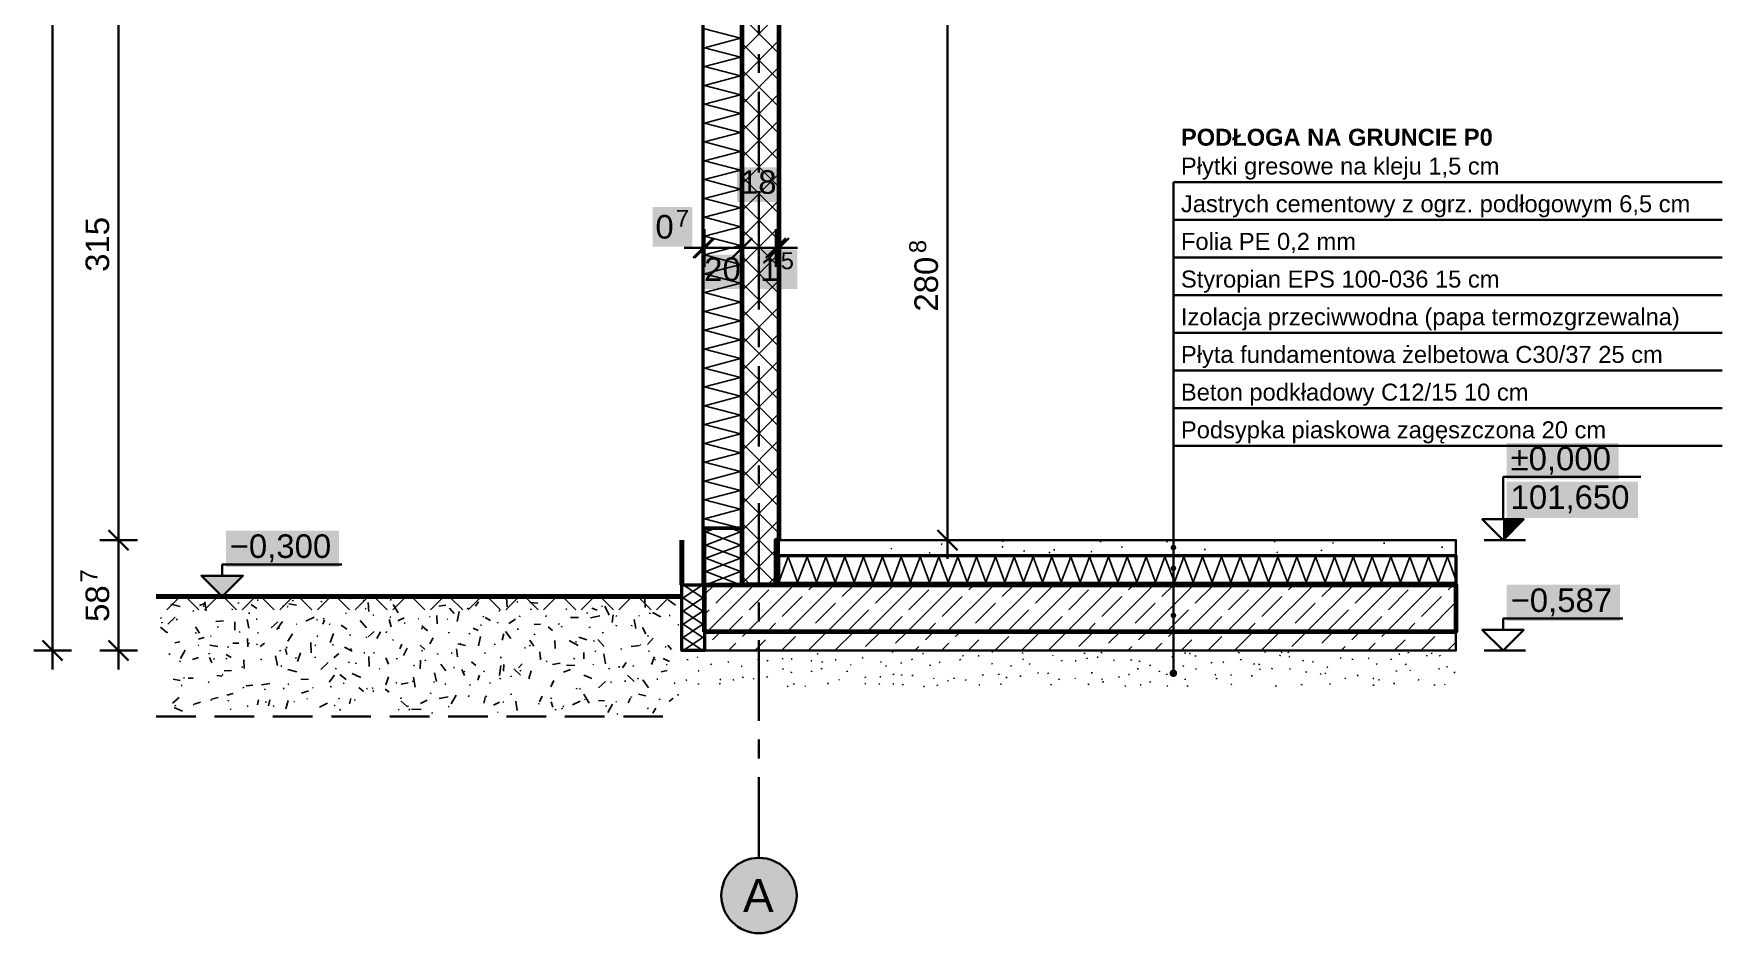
# Model space of a CAD drawing. Header units: metres. Extents: x -4 to 32.3, y -2.1 to 8.5.
# Drawn here: x -3.85 to 5.11, y -2.09 to 2.69 of the extents above; entities that cross this region are included whole.
import ezdxf

# ---------------------------------------------------------------- set-up
doc = ezdxf.new("R2010")
doc.units = ezdxf.units.M
for name, pattern in [('HYDRO_OKNA', [4.5, 1.5, -3]), ('KRESKOWA', [5.25, 4.2, -1.05]), ('KRESKOWA_3_1', [4, 3, -1]), ('PUNKTOWA', [10.5, 8.4, -1.05, 0, -1.05])]:
    doc.linetypes.add(name, pattern=pattern)
for name, color, linetype, lineweight in [('A-FUNDAMENTY', 7, 'Continuous', 50), ('A-IZOL-WODNA', 5, 'Continuous', 100), ('A-KRESKOWANIE', 8, 'Continuous', 18), ('A-MASKA', 7, 'Continuous', 18), ('A-OPISY', 2, 'Continuous', 25), ('A-OSIE', 1, 'PUNKTOWA', 25), ('A-RZEDNE', 1, 'Continuous', 25), ('A-SCIANY-IZOL', 4, 'Continuous', 35), ('A-SCIANY-KONSTR', 7, 'Continuous', 50), ('A-TEREN', 32, 'Continuous', 50), ('A-WARSTWY', 8, 'Continuous', 25), ('A-WYMIARY', 1, 'Continuous', 25)]:
    doc.layers.add(name, color=color, linetype=linetype, lineweight=lineweight)
doc.styles.add('PL_ARIAL', font='arial.ttf')
doc.styles.add('PL_ARIAL_B', font='arialbd.ttf')

msp = doc.modelspace()

# ---------------------------------------------------------------- hatches: boundary and pattern name
at = {"layer": 'A-MASKA', "true_color": 0xffffff}
for points in [[(-0.116, 1.795), (0.116, 1.795), (0.116, 1.9775), (-0.116, 1.9775)], [(-0.5648, 1.5575), (-0.3535, 1.5575), (-0.3535, 1.7675), (-0.5648, 1.7675)], [(-0.0081, 1.3325), (0.2031, 1.3325), (0.2031, 1.5425), (-0.0081, 1.5425)], [(-0.306, 1.3325), (-0.074, 1.3325), (-0.074, 1.515), (-0.306, 1.515)], [(3.97, 0.3225), (4.5644, 0.3225), (4.5644, 0.515), (3.97, 0.515)], [(3.97, 0.1175), (4.6667, 0.1175), (4.6667, 0.31), (3.97, 0.31)], [(-2.83, -0.1425), (-2.2292, -0.1425), (-2.2292, 0.05), (-2.83, 0.05)], [(3.97, -0.4295), (4.5708, -0.4295), (4.5708, -0.237), (3.97, -0.237)]]:
    msp.add_hatch(color=7, dxfattribs=at).paths.add_polyline_path(points)
at = {"layer": 'A-OPISY', "true_color": 0x000000}
for points in [[(2.215, -0.04), (2.2145, -0.0361), (2.213, -0.0325), (2.2106, -0.0294), (2.2075, -0.027), (2.2039, -0.0255), (2.2, -0.025), (2.1961, -0.0255), (2.1925, -0.027), (2.1894, -0.0294), (2.187, -0.0325), (2.1855, -0.0361), (2.185, -0.04), (2.1855, -0.0439), (2.187, -0.0475), (2.1894, -0.0506), (2.1925, -0.053), (2.1961, -0.0545), (2.2, -0.055), (2.2039, -0.0545), (2.2075, -0.053), (2.2106, -0.0506), (2.213, -0.0475), (2.2145, -0.0439)], [(2.215, -0.15), (2.2145, -0.1461), (2.213, -0.1425), (2.2106, -0.1394), (2.2075, -0.137), (2.2039, -0.1355), (2.2, -0.135), (2.1961, -0.1355), (2.1925, -0.137), (2.1894, -0.1394), (2.187, -0.1425), (2.1855, -0.1461), (2.185, -0.15), (2.1855, -0.1539), (2.187, -0.1575), (2.1894, -0.1606), (2.1925, -0.163), (2.1961, -0.1645), (2.2, -0.165), (2.2039, -0.1645), (2.2075, -0.163), (2.2106, -0.1606), (2.213, -0.1575), (2.2145, -0.1539)], [(2.215, -0.4), (2.2145, -0.3961), (2.213, -0.3925), (2.2106, -0.3894), (2.2075, -0.387), (2.2039, -0.3855), (2.2, -0.385), (2.1961, -0.3855), (2.1925, -0.387), (2.1894, -0.3894), (2.187, -0.3925), (2.1855, -0.3961), (2.185, -0.4), (2.1855, -0.4039), (2.187, -0.4075), (2.1894, -0.4106), (2.1925, -0.413), (2.1961, -0.4145), (2.2, -0.415), (2.2039, -0.4145), (2.2075, -0.413), (2.2106, -0.4106), (2.213, -0.4075), (2.2145, -0.4039)], [(2.22, -0.707), (2.2193, -0.7018), (2.2173, -0.697), (2.2141, -0.6929), (2.21, -0.6897), (2.2052, -0.6877), (2.2, -0.687), (2.1948, -0.6877), (2.19, -0.6897), (2.1859, -0.6929), (2.1827, -0.697), (2.1807, -0.7018), (2.18, -0.707), (2.1807, -0.7122), (2.1827, -0.717), (2.1859, -0.7211), (2.19, -0.7243), (2.1948, -0.7263), (2.2, -0.727), (2.2052, -0.7263), (2.21, -0.7243), (2.2141, -0.7211), (2.2173, -0.717), (2.2193, -0.7122)]]:
    msp.add_hatch(color=7, dxfattribs=at).paths.add_polyline_path(points)
at = {"layer": 'A-OSIE', "true_color": 0xffffff}
msp.add_hatch(color=7, dxfattribs=at).paths.add_polyline_path([(0.2, -1.887), (0.1983, -1.8609), (0.1932, -1.8352), (0.1848, -1.8105), (0.1732, -1.787), (0.1587, -1.7652), (0.1414, -1.7456), (0.1218, -1.7283), (0.1, -1.7138), (0.0765, -1.7022), (0.0518, -1.6938), (0.0261, -1.6887), (0, -1.687), (-0.0261, -1.6887), (-0.0518, -1.6938), (-0.0765, -1.7022), (-0.1, -1.7138), (-0.1218, -1.7283), (-0.1414, -1.7456), (-0.1587, -1.7652), (-0.1732, -1.787), (-0.1848, -1.8105), (-0.1932, -1.8352), (-0.1983, -1.8609), (-0.2, -1.887), (-0.1983, -1.9131), (-0.1932, -1.9388), (-0.1848, -1.9635), (-0.1732, -1.987), (-0.1587, -2.0088), (-0.1414, -2.0284), (-0.1218, -2.0457), (-0.1, -2.0602), (-0.0765, -2.0718), (-0.0518, -2.0802), (-0.0261, -2.0853), (0, -2.087), (0.0261, -2.0853), (0.0518, -2.0802), (0.0765, -2.0718), (0.1, -2.0602), (0.1218, -2.0457), (0.1414, -2.0284), (0.1587, -2.0088), (0.1732, -1.987), (0.1848, -1.9635), (0.1932, -1.9388), (0.1983, -1.9131)])
at = {"layer": 'A-RZEDNE', "true_color": 0x000000}
for points in [[(3.95, 0), (4.06, 0.11), (3.95, 0.11)], [(-2.85, -0.3), (-2.74, -0.19), (-2.96, -0.19)]]:
    msp.add_hatch(color=7, dxfattribs=at).paths.add_polyline_path(points)

# ---------------------------------------------------------------- linework, layer by layer
at = {"layer": 'A-FUNDAMENTY', "lineweight": 70, "ltscale": 0.05}
msp.add_lwpolyline([(-0.29, -0.487), (-0.29, -0.487), (-0.29, -0.237), (-0.29, -0.237), (-0.29, -0.237), (3.7, -0.237), (3.7, -0.237), (3.7, -0.237), (3.7, -0.487), (3.7, -0.487), (3.7, -0.487), (-0.29, -0.487)], close=True, dxfattribs=at)
at = {"layer": 'A-IZOL-WODNA', "lineweight": 140, "ltscale": 0.05}
msp.add_lwpolyline([(-0.41, -0.237), (-0.41, 0)], dxfattribs=at)
at = {"layer": 'A-IZOL-WODNA', "linetype": 'KRESKOWA_3_1', "lineweight": 35, "ltscale": 0.05, "flags": 128}
msp.add_lwpolyline([(0.105, -0.081), (3.7, -0.081)], dxfattribs=at)
at = {"layer": 'A-IZOL-WODNA', "lineweight": 100, "ltscale": 0.05, "true_color": 0x000000}
msp.add_lwpolyline([(0.105, -0.2345), (3.7, -0.2345)], dxfattribs=at)
at = {"layer": 'A-IZOL-WODNA', "linetype": 'HYDRO_OKNA', "lineweight": 50, "ltscale": 0.05, "true_color": 0xffffff, "flags": 128}
msp.add_lwpolyline([(0.105, -0.2345), (3.7, -0.2345)], dxfattribs=at)
at = {"layer": 'A-KRESKOWANIE', "lineweight": 25, "ltscale": 0.05}
for points in [[(-0.09, 2.597), (0.105, 2.792)], [(-0.0975, 0.063), (-0.2895, 0.113), (-0.0975, 0.163), (-0.2895, 0.213), (-0.0975, 0.263), (-0.2895, 0.313), (-0.0975, 0.363), (-0.2895, 0.413), (-0.0975, 0.463), (-0.2895, 0.513), (-0.0975, 0.563), (-0.2895, 0.613), (-0.0975, 0.663), (-0.2895, 0.713), (-0.0975, 0.763), (-0.2895, 0.813), (-0.0975, 0.863), (-0.2895, 0.913), (-0.0975, 0.963), (-0.2895, 1.013), (-0.0975, 1.063), (-0.2895, 1.113), (-0.0975, 1.163), (-0.2895, 1.213), (-0.0975, 1.263), (-0.2895, 1.313), (-0.0975, 1.363), (-0.2895, 1.413), (-0.0975, 1.463), (-0.2895, 1.513), (-0.0975, 1.563), (-0.2895, 1.613), (-0.0975, 1.663), (-0.2895, 1.713), (-0.0975, 1.763), (-0.2895, 1.813), (-0.0975, 1.863), (-0.2895, 1.913), (-0.0975, 1.963), (-0.2895, 2.013), (-0.0975, 2.063), (-0.2895, 2.113), (-0.0975, 2.163), (-0.2895, 2.213), (-0.0975, 2.263), (-0.2895, 2.313), (-0.0975, 2.363), (-0.2895, 2.413), (-0.0975, 2.463), (-0.2895, 2.513), (-0.0975, 2.563), (-0.2895, 2.613), (-0.0975, 2.663), (-0.2895, 2.713)], [(0.105, 2.582), (-0.09, 2.777)], [(-0.09, 2.4556), (0.105, 2.6506)], [(0.105, 2.4406), (-0.09, 2.6356)], [(-0.09, 2.3142), (0.105, 2.5092)], [(0.105, 2.2992), (-0.09, 2.4942)], [(-0.09, 2.1727), (0.105, 2.3677)], [(0.105, 2.1577), (-0.09, 2.3527)], [(-0.09, 2.0313), (0.105, 2.2263)], [(0.105, 2.0163), (-0.09, 2.2113)], [(-0.09, 1.8899), (0.105, 2.0849)], [(0.105, 1.8749), (-0.09, 2.0699)], [(-0.09, 1.7485), (0.105, 1.9435)], [(0.105, 1.7335), (-0.09, 1.9285)], [(-0.09, 1.6071), (0.105, 1.8021)], [(0.105, 1.5921), (-0.09, 1.7871)], [(-0.09, 1.4656), (0.105, 1.6606)], [(0.105, 1.4506), (-0.09, 1.6456)], [(-0.09, 1.3242), (0.105, 1.5192)], [(0.105, 1.3092), (-0.09, 1.5042)], [(-0.09, 1.1828), (0.105, 1.3778)], [(0.105, 1.1678), (-0.09, 1.3628)], [(-0.09, 1.0414), (0.105, 1.2364)], [(0.105, 1.0264), (-0.09, 1.2214)], [(-0.09, 0.8999), (0.105, 1.0949)], [(0.105, 0.8849), (-0.09, 1.0799)], [(-0.09, 0.7585), (0.105, 0.9535)], [(0.105, 0.7435), (-0.09, 0.9385)], [(-0.09, 0.6171), (0.105, 0.8121)], [(0.105, 0.6021), (-0.09, 0.7971)], [(-0.09, 0.4757), (0.105, 0.6707)], [(0.105, 0.4607), (-0.09, 0.6557)], [(-0.09, 0.3343), (0.105, 0.5293)], [(0.105, 0.3193), (-0.09, 0.5143)], [(-0.09, 0.1928), (0.105, 0.3878)], [(0.105, 0.1778), (-0.09, 0.3728)], [(-0.09, 0.0514), (0.105, 0.2464)], [(0.105, 0.0364), (-0.09, 0.2314)], [(-0.09, -0.09), (0.105, 0.105)], [(0.09, -0.09), (-0.09, 0.09)], [(-0.0975, -0.237), (-0.2825, -0.167), (-0.0975, -0.097), (-0.2825, -0.027), (-0.0975, 0.043), (-0.1504, 0.063)], [(-0.2825, -0.237), (-0.2825, -0.237), (-0.0975, -0.167), (-0.2825, -0.097), (-0.0975, -0.027), (-0.2825, 0.043), (-0.2296, 0.063)], [(-0.09, -0.2314), (0.09, -0.0514)], [(0.09, -0.2314), (-0.09, -0.0514)], [(0.105, -0.2245), (0.155, -0.0895), (0.205, -0.2245), (0.255, -0.0895), (0.305, -0.2245), (0.355, -0.0895), (0.405, -0.2245), (0.455, -0.0895), (0.505, -0.2245), (0.555, -0.0895), (0.605, -0.2245), (0.655, -0.0895), (0.705, -0.2245), (0.755, -0.0895), (0.805, -0.2245), (0.855, -0.0895), (0.905, -0.2245), (0.955, -0.0895), (1.005, -0.2245), (1.055, -0.0895), (1.105, -0.2245), (1.155, -0.0895), (1.205, -0.2245), (1.255, -0.0895), (1.305, -0.2245), (1.355, -0.0895), (1.405, -0.2245), (1.455, -0.0895), (1.505, -0.2245), (1.555, -0.0895), (1.605, -0.2245), (1.655, -0.0895), (1.705, -0.2245), (1.755, -0.0895), (1.805, -0.2245), (1.855, -0.0895), (1.905, -0.2245), (1.955, -0.0895), (2.005, -0.2245), (2.055, -0.0895), (2.105, -0.2245), (2.155, -0.0895), (2.205, -0.2245), (2.255, -0.0895), (2.305, -0.2245), (2.355, -0.0895), (2.405, -0.2245), (2.455, -0.0895), (2.505, -0.2245), (2.555, -0.0895), (2.605, -0.2245), (2.655, -0.0895), (2.705, -0.2245), (2.755, -0.0895), (2.805, -0.2245), (2.855, -0.0895), (2.905, -0.2245), (2.955, -0.0895), (3.005, -0.2245), (3.055, -0.0895), (3.105, -0.2245), (3.155, -0.0895), (3.205, -0.2245), (3.255, -0.0895), (3.305, -0.2245), (3.355, -0.0895), (3.405, -0.2245), (3.455, -0.0895), (3.505, -0.2245), (3.555, -0.0895), (3.605, -0.2245), (3.655, -0.0895), (3.7, -0.211)], [(0.7058, -0.0477), (0.7004, -0.0432)], [(0.9037, -0.0699), (0.9091, -0.0654)], [(0.9727, -0.0244), (0.967, -0.0203)], [(0.9987, -0.036), (1.0051, -0.0333)], [(1.2956, -0.0381), (1.2897, -0.0343)], [(1.2962, -0.0093), (1.2915, -0.004)], [(1.4037, -0.0588), (1.4106, -0.0572)], [(1.5455, -0.0672), (1.5391, -0.0644)], [(1.5668, -0.0552), (1.5676, -0.0483)], [(1.7673, -0.063), (1.7608, -0.0603)], [(1.8099, -0.0076), (1.8169, -0.0075)], [(1.9295, -0.0388), (1.9231, -0.036)], [(2.1634, -0.0103), (2.1699, -0.0079)], [(2.3634, -0.0502), (2.3704, -0.0499)], [(2.74, -0.0112), (2.7345, -0.0069)], [(2.7494, -0.0677), (2.7541, -0.0626)], [(2.9888, -0.0571), (2.9844, -0.0517)], [(3.0499, -0.0168), (3.0445, -0.0124)], [(3.3187, -0.0207), (3.3188, -0.0137)], [(3.6228, -0.0381), (3.6298, -0.0381)], [(-0.2975, -0.587), (-0.4025, -0.517), (-0.2975, -0.447), (-0.4025, -0.377), (-0.2975, -0.307), (-0.4025, -0.237)], [(-0.4025, -0.587), (-0.2975, -0.517), (-0.4025, -0.447), (-0.2975, -0.377), (-0.4025, -0.307), (-0.2975, -0.237)], [(-0.29, -0.29), (-0.237, -0.237)], [(-0.2749, -0.487), (-0.0249, -0.237)], [(-0.2298, -0.3359), (-0.1309, -0.237)], [(-0.0458, -0.237), (-0.09, -0.1928)], [(-0.0627, -0.487), (0.1873, -0.237)], [(-0.053, -0.3712), (0.053, -0.2652)], [(0.0458, -0.237), (0.09, -0.1928)], [(0.1494, -0.487), (0.3994, -0.237)], [(0.2652, -0.2652), (0.2933, -0.237)], [(0.3615, -0.487), (0.6115, -0.237)], [(0.4419, -0.3005), (0.5055, -0.237)], [(0.5737, -0.487), (0.8237, -0.237)], [(0.6187, -0.3359), (0.7176, -0.237)], [(0.7858, -0.487), (1.0358, -0.237)], [(0.7955, -0.3712), (0.9016, -0.2652)], [(0.9979, -0.487), (1.2479, -0.237)], [(1.1137, -0.2652), (1.1419, -0.237)], [(1.2101, -0.487), (1.4601, -0.237)], [(1.2905, -0.3005), (1.354, -0.237)], [(1.4222, -0.487), (1.6722, -0.237)], [(1.4672, -0.3359), (1.5661, -0.237)], [(1.6343, -0.487), (1.8843, -0.237)], [(1.644, -0.3712), (1.7501, -0.2652)], [(1.8465, -0.487), (2.0965, -0.237)], [(1.9622, -0.2652), (1.9904, -0.237)], [(2.0586, -0.487), (2.3086, -0.237)], [(2.139, -0.3005), (2.2025, -0.237)], [(2.2707, -0.487), (2.5207, -0.237)], [(2.3158, -0.3359), (2.4147, -0.237)], [(2.4828, -0.487), (2.7328, -0.237)], [(2.4926, -0.3712), (2.5986, -0.2652)], [(2.695, -0.487), (2.945, -0.237)], [(2.8107, -0.2652), (2.8389, -0.237)], [(2.9071, -0.487), (3.1571, -0.237)], [(2.9875, -0.3005), (3.051, -0.237)], [(3.1192, -0.487), (3.3692, -0.237)], [(3.1643, -0.3359), (3.2632, -0.237)], [(3.3314, -0.487), (3.5814, -0.237)], [(3.3411, -0.3712), (3.4471, -0.2652)], [(3.6593, -0.2652), (3.6874, -0.237)], [(-3.1439, -0.3707), (-3.0731, -0.3)], [(-3.0736, -0.3533), (-3.1232, -0.3408)], [(-3.075, -0.3078), (-3.0708, -0.3036)], [(-3.0439, -0.3), (-2.9731, -0.3707)], [(-2.97, -0.3482), (-2.9414, -0.3361)], [(-2.9462, -0.352), (-2.9516, -0.3495)], [(-2.9439, -0.3707), (-2.8731, -0.3)], [(-2.9352, -0.376), (-2.9416, -0.3289)], [(-2.8439, -0.3), (-2.7731, -0.3707)], [(-2.7633, -0.3374), (-2.7639, -0.3314)], [(-2.7439, -0.3707), (-2.6731, -0.3)], [(-2.6664, -0.3627), (-2.6957, -0.3422)], [(-2.659, -0.3191), (-2.6649, -0.3189)], [(-2.6439, -0.3), (-2.5731, -0.3707)], [(-2.5439, -0.3707), (-2.4731, -0.3)], [(-2.5298, -0.3536), (-2.5245, -0.351)], [(-2.4986, -0.3541), (-2.5046, -0.3535)], [(-2.4552, -0.3449), (-2.4952, -0.3384)], [(-2.4721, -0.3242), (-2.4763, -0.3199)], [(-2.4439, -0.3), (-2.3731, -0.3707)], [(-2.3439, -0.3707), (-2.2731, -0.3)], [(-2.3237, -0.3307), (-2.3209, -0.3254)], [(-2.2439, -0.3), (-2.1731, -0.3707)], [(-2.1708, -0.3113), (-2.1653, -0.3089)], [(-2.1439, -0.3707), (-2.0731, -0.3)], [(-2.1011, -0.3231), (-2.096, -0.3199)], [(-2.0706, -0.3794), (-2.0747, -0.3313)], [(-2.0439, -0.3), (-1.9731, -0.3707)], [(-1.9566, -0.3203), (-1.955, -0.3145)], [(-1.9439, -0.3707), (-1.8731, -0.3)], [(-1.9159, -0.386), (-1.9427, -0.3428)], [(-1.8439, -0.3), (-1.7731, -0.3707)], [(-1.7439, -0.3707), (-1.6731, -0.3)], [(-1.6994, -0.3514), (-1.663, -0.3454)], [(-1.6439, -0.3), (-1.5731, -0.3707)], [(-1.5439, -0.3707), (-1.4731, -0.3)], [(-1.5042, -0.351), (-1.4886, -0.3279)], [(-1.4439, -0.3), (-1.3731, -0.3707)], [(-1.3439, -0.3707), (-1.2731, -0.3)], [(-1.3371, -0.3544), (-1.3403, -0.3064)], [(-1.2802, -0.3294), (-1.2853, -0.3262)], [(-1.2439, -0.3), (-1.1731, -0.3707)], [(-1.2303, -0.3102), (-1.2361, -0.3089)], [(-1.1746, -0.3343), (-1.2164, -0.3312)], [(-1.1439, -0.3707), (-1.0731, -0.3)], [(-1.1004, -0.3122), (-1.1036, -0.3071)], [(-1.0439, -0.3), (-0.9731, -0.3707)], [(-0.9439, -0.3707), (-0.8731, -0.3)], [(-0.8439, -0.3), (-0.7731, -0.3707)], [(-0.8356, -0.3537), (-0.8306, -0.3504)], [(-0.7949, -0.3982), (-0.8176, -0.3515)], [(-0.7439, -0.3707), (-0.6731, -0.3)], [(-0.6439, -0.3), (-0.5731, -0.3707)], [(-0.6115, -0.3077), (-0.6073, -0.3034)], [(-0.6046, -0.3575), (-0.6053, -0.3144)], [(-0.5439, -0.3707), (-0.4731, -0.3)], [(-0.443, -0.345), (-0.4826, -0.3176)], [(-0.4688, -0.33), (-0.4655, -0.3249)], [(0.1237, -0.4066), (0.2298, -0.3005)], [(0.3005, -0.4419), (0.4066, -0.3359)], [(0.9723, -0.4066), (1.0783, -0.3005)], [(1.149, -0.4419), (1.2551, -0.3359)], [(1.8208, -0.4066), (1.9269, -0.3005)], [(1.9976, -0.4419), (2.1036, -0.3359)], [(2.6693, -0.4066), (2.7754, -0.3005)], [(2.8461, -0.4419), (2.9522, -0.3359)], [(3.5179, -0.4066), (3.6239, -0.3005)], [(3.5435, -0.487), (3.7, -0.3305)], [(-3.1731, -0.4161), (-3.1751, -0.4104)], [(-3.1677, -0.4418), (-3.1703, -0.4364)], [(-3.138, -0.4473), (-3.1, -0.4103)], [(-3.0937, -0.422), (-3.0877, -0.4219)], [(-3.0028, -0.3798), (-3.0031, -0.3738)], [(-2.8842, -0.4327), (-2.8433, -0.4284)], [(-2.7969, -0.3709), (-2.7949, -0.3652)], [(-2.783, -0.4777), (-2.7833, -0.4343)], [(-2.7076, -0.4672), (-2.7173, -0.4223)], [(-2.7094, -0.3883), (-2.7034, -0.3881)], [(-2.6632, -0.4193), (-2.6692, -0.4192)], [(-2.5904, -0.4662), (-2.5552, -0.4341)], [(-2.5593, -0.4746), (-2.5302, -0.432)], [(-2.4526, -0.4483), (-2.4575, -0.4448)], [(-2.4062, -0.431), (-2.3619, -0.4088)], [(-2.3488, -0.4249), (-2.3437, -0.4218)], [(-2.316, -0.4468), (-2.3065, -0.4228)], [(-2.3108, -0.4202), (-2.3124, -0.4144)], [(-2.2759, -0.4491), (-2.2812, -0.4463)], [(-2.19, -0.3908), (-2.195, -0.3876)], [(-2.083, -0.4652), (-2.1167, -0.4274)], [(-2.0909, -0.3656), (-2.0856, -0.3626)], [(-2.0494, -0.4006), (-2.0453, -0.3962)], [(-1.9519, -0.4611), (-1.9635, -0.422)], [(-1.954, -0.4104), (-1.9597, -0.4084)], [(-1.9176, -0.4293), (-1.8831, -0.4126)], [(-1.8832, -0.443), (-1.8781, -0.4397)], [(-1.8099, -0.4207), (-1.805, -0.4171)], [(-1.7448, -0.4088), (-1.7496, -0.4051)], [(-1.7091, -0.4447), (-1.7101, -0.4008)], [(-1.6553, -0.4225), (-1.651, -0.4183)], [(-1.619, -0.3901), (-1.6428, -0.3625)], [(-1.6019, -0.4327), (-1.5919, -0.3791)], [(-1.5464, -0.365), (-1.548, -0.3592)], [(-1.4644, -0.4102), (-1.463, -0.4044)], [(-1.425, -0.4277), (-1.4535, -0.4113)], [(-1.3857, -0.4417), (-1.388, -0.4361)], [(-1.3762, -0.3772), (-1.3813, -0.3741)], [(-1.3272, -0.4439), (-1.2924, -0.42)], [(-1.2721, -0.4085), (-1.2699, -0.4029)], [(-1.2139, -0.3688), (-1.2083, -0.3667)], [(-1.1927, -0.4492), (-1.1595, -0.4472)], [(-1.1311, -0.4069), (-1.1294, -0.4011)], [(-1.0602, -0.4475), (-1.0637, -0.4426)], [(-1.0254, -0.368), (-1.0206, -0.3644)], [(-0.958, -0.4112), (-1.0003, -0.411)], [(-0.9125, -0.3902), (-0.9129, -0.3842)], [(-0.8946, -0.4135), (-0.8457, -0.4016)], [(-0.8585, -0.3725), (-0.8879, -0.3617)], [(-0.7799, -0.4374), (-0.7735, -0.3974)], [(-0.7543, -0.4045), (-0.7597, -0.4019)], [(-0.6535, -0.47), (-0.6633, -0.4224)], [(-0.6345, -0.4045), (-0.6383, -0.3998)], [(-0.5764, -0.3894), (-0.5824, -0.3883)], [(-0.5212, -0.4082), (-0.565, -0.3853)], [(-0.4774, -0.4013), (-0.4715, -0.4006)], [(-0.4301, -0.4518), (-0.4257, -0.4477)], [(-0.29, -0.3961), (-0.2652, -0.3712)], [(-0.1688, -0.487), (-0.0884, -0.4066)], [(0.0433, -0.487), (0.0884, -0.4419)], [(0.4773, -0.4773), (0.5834, -0.3712)], [(0.6797, -0.487), (0.7601, -0.4066)], [(0.8919, -0.487), (0.9369, -0.4419)], [(1.3258, -0.4773), (1.4319, -0.3712)], [(1.5283, -0.487), (1.6087, -0.4066)], [(1.7404, -0.487), (1.7854, -0.4419)], [(2.1744, -0.4773), (2.2804, -0.3712)], [(2.3768, -0.487), (2.4572, -0.4066)], [(2.5889, -0.487), (2.634, -0.4419)], [(3.0229, -0.4773), (3.1289, -0.3712)], [(3.2253, -0.487), (3.3057, -0.4066)], [(3.4374, -0.487), (3.4825, -0.4419)], [(3.6946, -0.4419), (3.7, -0.4366)], [(-3.1435, -0.4903), (-3.1769, -0.462)], [(-3.1389, -0.4901), (-3.1449, -0.489)], [(-2.9919, -0.4957), (-2.9877, -0.4914)], [(-2.9697, -0.4939), (-2.9912, -0.4614)], [(-2.9758, -0.5269), (-2.9461, -0.5176)], [(-2.9086, -0.5127), (-2.9122, -0.508)], [(-2.8746, -0.4643), (-2.8709, -0.4595)], [(-2.7593, -0.4898), (-2.7539, -0.4872)], [(-2.7142, -0.5668), (-2.7156, -0.5225)], [(-2.6572, -0.4936), (-2.6625, -0.4907)], [(-2.5461, -0.468), (-2.5521, -0.4679)], [(-2.5017, -0.5376), (-2.4768, -0.4983)], [(-2.3427, -0.5123), (-2.3473, -0.5085)], [(-2.2771, -0.544), (-2.2596, -0.4969)], [(-2.1875, -0.4738), (-2.2185, -0.4527)], [(-2.1673, -0.5053), (-2.1732, -0.5041)], [(-2.0864, -0.5176), (-2.081, -0.515)], [(-2.0745, -0.5146), (-2.0427, -0.4861)], [(-2.0289, -0.5221), (-2.0088, -0.4865)], [(-1.9784, -0.492), (-1.9772, -0.4862)], [(-1.946, -0.5318), (-1.9405, -0.5294)], [(-1.7927, -0.4701), (-1.7867, -0.4701)], [(-1.7612, -0.4803), (-1.7906, -0.4557)], [(-1.7587, -0.4794), (-1.7647, -0.4787)], [(-1.7473, -0.5511), (-1.7303, -0.5191)], [(-1.6442, -0.4945), (-1.6475, -0.4895)], [(-1.5383, -0.4993), (-1.5349, -0.4943)], [(-1.4904, -0.4795), (-1.5181, -0.4686)], [(-1.4887, -0.5609), (-1.4792, -0.5127)], [(-1.4789, -0.4533), (-1.4739, -0.45)], [(-1.3637, -0.5308), (-1.3548, -0.4983)], [(-1.3182, -0.5229), (-1.346, -0.4851)], [(-1.2829, -0.4738), (-1.2769, -0.473)], [(-1.1959, -0.5641), (-1.2168, -0.5318)], [(-1.1928, -0.5038), (-1.1899, -0.4985)], [(-1.0959, -0.4803), (-1.1198, -0.4602)], [(-1.0814, -0.5382), (-1.087, -0.536)], [(-1.0827, -0.5752), (-1.0837, -0.5336)], [(-1.0491, -0.4623), (-1.047, -0.4567)], [(-0.9598, -0.5606), (-1.0069, -0.5338)], [(-0.9138, -0.5298), (-0.9556, -0.5151)], [(-0.8978, -0.4657), (-0.8998, -0.4601)], [(-0.8774, -0.5388), (-0.876, -0.5329)], [(-0.8221, -0.5651), (-0.8561, -0.5277)], [(-0.8278, -0.4948), (-0.831, -0.4897)], [(-0.7576, -0.4574), (-0.7558, -0.4516)], [(-0.6765, -0.4575), (-0.6744, -0.4519)], [(-0.6005, -0.4988), (-0.6192, -0.4649)], [(-0.5921, -0.5541), (-0.5611, -0.521)], [(-0.5908, -0.5129), (-0.588, -0.5076)], [(-0.2475, -0.5303), (-0.2042, -0.487)], [(-0.0884, -0.5127), (-0.0627, -0.487)], [(-0.0213, -0.587), (0.0354, -0.5303)], [(0.0707, -0.495), (0.0787, -0.487)], [(0.1201, -0.587), (0.1945, -0.5127)], [(0.2555, -0.487), (0.2652, -0.4773)], [(0.2615, -0.587), (0.3536, -0.495)], [(0.4066, -0.5834), (0.5029, -0.487)], [(0.5657, -0.5657), (0.6444, -0.487)], [(0.7248, -0.548), (0.7858, -0.487)], [(0.8839, -0.5303), (0.9272, -0.487)], [(1.043, -0.5127), (1.0686, -0.487)], [(1.104, -0.487), (1.1137, -0.4773)], [(1.1101, -0.587), (1.1667, -0.5303)], [(1.2021, -0.495), (1.2101, -0.487)], [(1.2515, -0.587), (1.3258, -0.5127)], [(1.3929, -0.587), (1.4849, -0.495)], [(1.538, -0.5834), (1.6343, -0.487)], [(1.6971, -0.5657), (1.7757, -0.487)], [(1.8562, -0.548), (1.9172, -0.487)], [(1.9525, -0.487), (1.9622, -0.4773)], [(2.0153, -0.5303), (2.0586, -0.487)], [(2.1744, -0.5127), (2.2, -0.487)], [(2.2414, -0.587), (2.2981, -0.5303)], [(2.3335, -0.495), (2.3414, -0.487)], [(2.3828, -0.587), (2.4572, -0.5127)], [(2.5243, -0.587), (2.6163, -0.495)], [(2.6693, -0.5834), (2.7657, -0.487)], [(2.801, -0.487), (2.8107, -0.4773)], [(2.8284, -0.5657), (2.9071, -0.487)], [(2.9875, -0.548), (3.0485, -0.487)], [(3.1466, -0.5303), (3.19, -0.487)], [(3.3057, -0.5127), (3.3314, -0.487)], [(3.3728, -0.587), (3.4295, -0.5303)], [(3.4648, -0.495), (3.4728, -0.487)], [(3.5142, -0.587), (3.5886, -0.5127)], [(3.6496, -0.487), (3.6593, -0.4773)], [(-3.1262, -0.6062), (-3.1321, -0.6053)], [(-3.1005, -0.5449), (-3.0749, -0.5403)], [(-3.0719, -0.629), (-3.0459, -0.5848)], [(-3.0068, -0.6343), (-2.9747, -0.624)], [(-2.9781, -0.5605), (-2.973, -0.5574)], [(-2.9178, -0.6064), (-2.9198, -0.6008)], [(-2.9049, -0.6527), (-2.9178, -0.6244)], [(-2.8726, -0.5652), (-2.9154, -0.5577)], [(-2.8022, -0.6228), (-2.8294, -0.6075)], [(-2.8153, -0.5695), (-2.8211, -0.5678)], [(-2.7933, -0.5478), (-2.7622, -0.5475)], [(-2.7102, -0.5492), (-2.7043, -0.548)], [(-2.6665, -0.5571), (-2.6643, -0.5515)], [(-2.6473, -0.5656), (-2.6244, -0.5472)], [(-2.5566, -0.6663), (-2.5665, -0.6139)], [(-2.54, -0.5892), (-2.5444, -0.5851)], [(-2.5068, -0.6081), (-2.5139, -0.5777)], [(-2.5073, -0.5735), (-2.5085, -0.5677)], [(-2.4575, -0.6282), (-2.4601, -0.6227)], [(-2.4498, -0.6455), (-2.4338, -0.5992)], [(-2.3774, -0.5992), (-2.3784, -0.5445)], [(-2.3521, -0.5596), (-2.358, -0.5587)], [(-2.3561, -0.626), (-2.3568, -0.6201)], [(-2.258, -0.5564), (-2.264, -0.5561)], [(-2.2575, -0.6261), (-2.2309, -0.603)], [(-2.1594, -0.5894), (-2.1998, -0.5686)], [(-2.1647, -0.5822), (-2.1662, -0.5764)], [(-2.092, -0.5984), (-2.098, -0.5983)], [(-2.0689, -0.6715), (-2.0704, -0.6178)], [(-2.0473, -0.5989), (-2.0413, -0.5987)], [(-1.9672, -0.6597), (-1.9818, -0.6261)], [(-1.9218, -0.633), (-1.9219, -0.627)], [(-1.9064, -0.5774), (-1.8964, -0.552)], [(-1.887, -0.6128), (-1.8679, -0.5736)], [(-1.7747, -0.5811), (-1.7984, -0.5577)], [(-1.7912, -0.5873), (-1.7853, -0.5862)], [(-1.7044, -0.6077), (-1.7071, -0.6024)], [(-1.6282, -0.601), (-1.6342, -0.6008)], [(-1.6013, -0.62), (-1.6065, -0.5784)], [(-1.5585, -0.56), (-1.5989, -0.551)], [(-1.5832, -0.5512), (-1.589, -0.5498)], [(-1.4565, -0.6031), (-1.4518, -0.5993)], [(-1.4021, -0.5565), (-1.4031, -0.5506)], [(-1.3711, -0.6265), (-1.3702, -0.6205)], [(-1.2445, -0.5737), (-1.2391, -0.5712)], [(-1.2156, -0.5632), (-1.2179, -0.5577)], [(-1.1598, -0.6351), (-1.1641, -0.5939)], [(-1.1551, -0.6285), (-1.1602, -0.6254)], [(-0.9829, -0.6319), (-0.9801, -0.6266)], [(-0.9738, -0.5415), (-0.9684, -0.5389)], [(-0.9304, -0.6301), (-0.9297, -0.5975)], [(-0.8653, -0.5917), (-0.8712, -0.5903)], [(-0.8141, -0.6573), (-0.8244, -0.6045)], [(-0.7324, -0.5811), (-0.7298, -0.5757)], [(-0.6782, -0.5659), (-0.6337, -0.5603)], [(-0.6315, -0.5575), (-0.6264, -0.5543)], [(-0.5812, -0.5909), (-0.586, -0.5873)], [(-0.5714, -0.6615), (-0.5549, -0.6202)], [(-0.4934, -0.5684), (-0.4989, -0.5659)], [(-0.4644, -0.5808), (-0.4832, -0.5584)], [(-0.3282, -0.6244), (-0.3248, -0.6195)], [(-0.29, -0.5728), (-0.2828, -0.5657)], [(-0.1627, -0.587), (-0.1237, -0.548)], [(0.309, -0.6061), (0.3141, -0.6029)], [(0.5471, -0.6271), (0.5523, -0.6241)], [(0.6858, -0.587), (0.6894, -0.5834)], [(0.7087, -0.5964), (0.7085, -0.5904)], [(0.8272, -0.587), (0.8485, -0.5657)], [(0.874, -0.6034), (0.8681, -0.602)], [(0.9686, -0.587), (1.0076, -0.548)], [(1.0856, -0.6142), (1.0797, -0.6131)], [(1.1687, -0.6145), (1.1627, -0.6143)], [(1.2412, -0.5945), (1.2356, -0.5923)], [(1.3968, -0.6002), (1.4026, -0.5989)], [(1.5618, -0.6149), (1.558, -0.6103)], [(1.7266, -0.6035), (1.73, -0.5986)], [(1.7417, -0.6305), (1.7396, -0.6249)], [(1.7945, -0.6221), (1.8005, -0.6219)], [(1.8167, -0.6006), (1.8196, -0.5953)], [(1.8172, -0.587), (1.8208, -0.5834)], [(1.9586, -0.587), (1.9799, -0.5657)], [(2.1, -0.587), (2.139, -0.548)], [(2.1953, -0.6214), (2.1929, -0.6159)], [(2.2596, -0.6007), (2.2653, -0.5987)], [(2.2908, -0.6042), (2.2859, -0.6007)], [(2.3193, -0.618), (2.3152, -0.6137)], [(2.545, -0.6002), (2.5487, -0.5955)], [(2.6875, -0.5963), (2.686, -0.5905)], [(2.7688, -0.6141), (2.7636, -0.6111)], [(2.7716, -0.5972), (2.7774, -0.5956)], [(2.8104, -0.5992), (2.8093, -0.5932)], [(2.8182, -0.6199), (2.8123, -0.6185)], [(2.9485, -0.587), (2.9522, -0.5834)], [(3.0907, -0.6262), (3.0847, -0.6258)], [(3.09, -0.587), (3.1113, -0.5657)], [(3.2314, -0.587), (3.2704, -0.548)], [(3.3966, -0.6062), (3.4025, -0.6053)], [(3.4488, -0.6004), (3.4463, -0.5949)], [(3.5457, -0.6163), (3.545, -0.6103)], [(3.572, -0.6039), (3.57, -0.5983)], [(3.6154, -0.6159), (3.6122, -0.6109)], [(3.6556, -0.587), (3.7, -0.5426)], [(-3.0751, -0.6471), (-3.0721, -0.6419)], [(-2.9859, -0.6297), (-2.9917, -0.6281)], [(-2.8926, -0.6337), (-2.8946, -0.628)], [(-2.8446, -0.7166), (-2.8493, -0.713)], [(-2.8393, -0.6935), (-2.8005, -0.6927)], [(-2.8244, -0.6317), (-2.829, -0.6278)], [(-2.7436, -0.6769), (-2.7439, -0.6709)], [(-2.7336, -0.6811), (-2.7351, -0.6364)], [(-2.6447, -0.6351), (-2.6408, -0.6306)], [(-2.539, -0.6701), (-2.533, -0.6701)], [(-2.4542, -0.6992), (-2.5004, -0.6869)], [(-2.3262, -0.6866), (-2.2875, -0.6496)], [(-2.2823, -0.7552), (-2.2528, -0.7165)], [(-2.2483, -0.6861), (-2.2453, -0.6809)], [(-2.1912, -0.7403), (-2.2258, -0.7131)], [(-2.1792, -0.6513), (-2.1751, -0.6469)], [(-2.1141, -0.7291), (-2.1601, -0.708)], [(-2.1405, -0.6579), (-2.1398, -0.6519)], [(-2.0172, -0.686), (-2.0122, -0.6827)], [(-1.8295, -0.6676), (-1.8346, -0.6644)], [(-1.7991, -0.6839), (-1.7978, -0.6384)], [(-1.7723, -0.642), (-1.7698, -0.6366)], [(-1.7123, -0.7507), (-1.7226, -0.7054)], [(-1.6633, -0.6943), (-1.6893, -0.6587)], [(-1.6223, -0.6763), (-1.6163, -0.6763)], [(-1.5633, -0.7188), (-1.5781, -0.6878)], [(-1.5612, -0.6997), (-1.5669, -0.6979)], [(-1.5029, -0.6653), (-1.5271, -0.6473)], [(-1.461, -0.6995), (-1.4595, -0.6937)], [(-1.3783, -0.7197), (-1.3704, -0.6659)], [(-1.3564, -0.6958), (-1.355, -0.6604)], [(-1.2663, -0.7174), (-1.3022, -0.6842)], [(-1.2765, -0.6777), (-1.2574, -0.6576)], [(-1.2647, -0.6968), (-1.2676, -0.6915)], [(-1.2223, -0.7372), (-1.2093, -0.6937)], [(-1.1301, -0.6443), (-1.1242, -0.6435)], [(-1.0954, -0.6606), (-1.0549, -0.6531)], [(-1.0381, -0.7018), (-1.0005, -0.6873)], [(-0.9772, -0.6658), (-1.0221, -0.6648)], [(-0.8817, -0.6633), (-0.878, -0.6586)], [(-0.7967, -0.6849), (-0.7929, -0.6802)], [(-0.7452, -0.6739), (-0.7393, -0.673)], [(-0.7246, -0.6792), (-0.7045, -0.6507)], [(-0.6627, -0.7507), (-0.6976, -0.7166)], [(-0.6656, -0.671), (-0.6679, -0.6655)], [(-0.5533, -0.6378), (-0.5491, -0.6336)], [(-0.5189, -0.6989), (-0.4878, -0.6924)], [(-0.4756, -0.6449), (-0.5084, -0.6283)], [(-0.4876, -0.6622), (-0.4933, -0.6605)], [(-0.3804, -0.6378), (-0.3796, -0.6318)], [(-0.3178, -0.6966), (-0.3227, -0.6933)], [(-0.2528, -0.6627), (-0.256, -0.6576)], [(-0.1646, -0.6487), (-0.1593, -0.6459)], [(-0.095, -0.6713), (-0.0892, -0.6698)], [(-0.0073, -0.6351), (-0.0023, -0.6319)], [(0.0473, -0.6426), (0.0429, -0.6384)], [(0.1222, -0.6314), (0.1278, -0.6293)], [(0.1265, -0.6871), (0.1285, -0.6814)], [(0.1758, -0.6312), (0.17, -0.6298)], [(0.1715, -0.7058), (0.1729, -0.7)], [(0.2801, -0.6423), (0.2748, -0.6394)], [(0.2791, -0.7002), (0.2806, -0.6944)], [(0.3337, -0.6862), (0.3307, -0.681)], [(0.3368, -0.6502), (0.3358, -0.6443)], [(0.41, -0.6375), (0.405, -0.6341)], [(0.4693, -0.6995), (0.4665, -0.6942)], [(0.4857, -0.665), (0.4891, -0.6601)], [(0.6501, -0.6484), (0.6444, -0.6464)], [(0.6717, -0.6692), (0.6777, -0.6682)], [(0.715, -0.7164), (0.713, -0.7107)], [(0.7565, -0.6556), (0.7539, -0.6502)], [(0.7561, -0.719), (0.7581, -0.7133)], [(0.8139, -0.6362), (0.811, -0.631)], [(0.8143, -0.7219), (0.8145, -0.7159)], [(0.906, -0.6664), (0.9118, -0.6648)], [(0.9617, -0.6507), (0.9566, -0.6477)], [(1.0704, -0.6375), (1.0664, -0.633)], [(1.1897, -0.7186), (1.1872, -0.7131)], [(1.2395, -0.6571), (1.2336, -0.6561)], [(1.2751, -0.7155), (1.272, -0.7104)], [(1.3388, -0.6716), (1.3375, -0.6657)], [(1.3988, -0.6336), (1.4047, -0.6324)], [(1.4394, -0.6581), (1.4335, -0.6568)], [(1.4789, -0.7079), (1.4835, -0.704)], [(1.5361, -0.7101), (1.5338, -0.7045)], [(1.6082, -0.6426), (1.6063, -0.6369)], [(1.6777, -0.6421), (1.6837, -0.642)], [(1.7638, -0.7058), (1.7698, -0.7058)], [(1.887, -0.6388), (1.8812, -0.6375)], [(1.962, -0.7162), (1.9668, -0.7125)], [(1.9782, -0.639), (1.9745, -0.6342)], [(2.0116, -0.687), (2.0109, -0.681)], [(2.0191, -0.6466), (2.0215, -0.6411)], [(2.0777, -0.6678), (2.0745, -0.6627)], [(2.125, -0.6996), (2.1257, -0.6936)], [(2.1664, -0.7158), (2.1628, -0.7109)], [(2.2523, -0.6716), (2.2527, -0.6656)], [(2.3167, -0.6856), (2.3224, -0.6837)], [(2.4034, -0.6531), (2.3997, -0.6483)], [(2.4202, -0.7157), (2.4255, -0.713)], [(2.4621, -0.6496), (2.4669, -0.6459)], [(2.5087, -0.7168), (2.5031, -0.7147)], [(2.5569, -0.638), (2.5595, -0.6326)], [(2.6301, -0.6599), (2.6264, -0.6552)], [(2.6539, -0.6618), (2.6568, -0.6566)], [(2.6626, -0.6869), (2.657, -0.6847)], [(2.7231, -0.6861), (2.7237, -0.6801)], [(2.8218, -0.6865), (2.817, -0.6828)], [(2.8905, -0.6427), (2.8864, -0.6383)], [(2.9031, -0.7037), (2.9057, -0.6982)], [(2.939, -0.648), (2.9436, -0.6441)], [(2.979, -0.712), (2.9846, -0.7101)], [(3.0032, -0.7078), (3.009, -0.7062)], [(3.0149, -0.6767), (3.0203, -0.6739)], [(3.1488, -0.6361), (3.1518, -0.6309)], [(3.1787, -0.7223), (3.1773, -0.7164)], [(3.2395, -0.6287), (3.2336, -0.6278)], [(3.2808, -0.66), (3.2777, -0.6549)], [(3.3576, -0.6352), (3.3546, -0.63)], [(3.382, -0.6985), (3.3841, -0.6929)], [(3.4364, -0.6623), (3.4329, -0.6574)], [(3.4544, -0.6948), (3.4583, -0.6902)], [(3.6123, -0.6861), (3.6079, -0.682)], [(3.6548, -0.6755), (3.6504, -0.6715)], [(3.6917, -0.7062), (3.6927, -0.7003)], [(-3.073, -0.7463), (-3.1093, -0.7388)], [(-3.0677, -0.7726), (-3.0617, -0.7725)], [(-3.049, -0.7331), (-3.0545, -0.7308)], [(-3.0041, -0.7337), (-3.0304, -0.7328)], [(-2.9248, -0.7555), (-2.9197, -0.7525)], [(-2.852, -0.7219), (-2.8779, -0.7191)], [(-2.7364, -0.786), (-2.7378, -0.7802)], [(-2.7222, -0.7747), (-2.6879, -0.7696)], [(-2.6405, -0.7683), (-2.596, -0.761)], [(-2.6239, -0.7954), (-2.622, -0.7897)], [(-2.5229, -0.7912), (-2.5243, -0.7854)], [(-2.5017, -0.7668), (-2.4965, -0.7638)], [(-2.4329, -0.7406), (-2.3915, -0.7391)], [(-2.4286, -0.813), (-2.3918, -0.8011)], [(-2.3707, -0.7868), (-2.3661, -0.783)], [(-2.2703, -0.7789), (-2.2762, -0.7777)], [(-2.2079, -0.7613), (-2.2021, -0.7598)], [(-2.0987, -0.8038), (-2.1252, -0.7825)], [(-2.0838, -0.7892), (-2.0778, -0.7889)], [(-2.0533, -0.7881), (-2.0491, -0.7838)], [(-2.0478, -0.8051), (-2.0473, -0.7992)], [(-1.964, -0.8072), (-1.985, -0.7923)], [(-1.9803, -0.7683), (-1.9667, -0.7265)], [(-1.9272, -0.7599), (-1.9227, -0.7559)], [(-1.8993, -0.7653), (-1.8622, -0.7572)], [(-1.8408, -0.7514), (-1.835, -0.7499)], [(-1.8253, -0.7813), (-1.8347, -0.728)], [(-1.7225, -0.7546), (-1.7283, -0.753)], [(-1.6678, -0.7661), (-1.6628, -0.7628)], [(-1.533, -0.772), (-1.5355, -0.7666)], [(-1.4929, -0.7436), (-1.4832, -0.7176)], [(-1.4252, -0.7605), (-1.4305, -0.7577)], [(-1.3763, -0.7379), (-1.3721, -0.7336)], [(-1.3153, -0.7268), (-1.3177, -0.7213)], [(-1.2179, -0.7258), (-1.2239, -0.7255)], [(-1.1058, -0.7793), (-1.0898, -0.7453)], [(-1.0962, -0.7584), (-1.0949, -0.7525)], [(-0.9687, -0.792), (-0.9662, -0.7866)], [(-0.9524, -0.7914), (-0.9474, -0.7881)], [(-0.8874, -0.7342), (-0.9305, -0.7177)], [(-0.8519, -0.7838), (-0.8154, -0.7518)], [(-0.7887, -0.7555), (-0.7836, -0.7524)], [(-0.7096, -0.7522), (-0.71, -0.7462)], [(-0.6432, -0.7386), (-0.642, -0.7327)], [(-0.5867, -0.7849), (-0.6163, -0.7421)], [(-0.5429, -0.7391), (-0.5369, -0.7383)], [(-0.4503, -0.7614), (-0.4457, -0.7576)], [(-0.3879, -0.7463), (-0.3833, -0.7424)], [(-0.3213, -0.7676), (-0.322, -0.7616)], [(-0.2111, -0.7625), (-0.2051, -0.7621)], [(-0.2025, -0.7421), (-0.2078, -0.7393)], [(-0.1387, -0.7434), (-0.1334, -0.7407)], [(-0.0878, -0.7315), (-0.0846, -0.7264)], [(-0.0318, -0.7373), (-0.0261, -0.7355)], [(0.0455, -0.7292), (0.0412, -0.7251)], [(0.1501, -0.779), (0.1541, -0.7745)], [(0.1825, -0.7661), (0.1863, -0.7615)], [(0.2428, -0.7767), (0.2477, -0.7733)], [(0.3669, -0.7642), (0.3659, -0.7583)], [(0.4271, -0.7446), (0.4235, -0.7398)], [(0.562, -0.7645), (0.5665, -0.7605)], [(0.5654, -0.7321), (0.5634, -0.7264)], [(0.6411, -0.7658), (0.6355, -0.7637)], [(0.6408, -0.7266), (0.6467, -0.7258)], [(0.716, -0.7639), (0.71, -0.7639)], [(0.7652, -0.7698), (0.7621, -0.7646)], [(0.8784, -0.7789), (0.8733, -0.7757)], [(0.9259, -0.7372), (0.9299, -0.7328)], [(0.9478, -0.7747), (0.9451, -0.7693)], [(1.0056, -0.7476), (1, -0.7455)], [(1.0357, -0.7367), (1.0354, -0.7307)], [(1.0977, -0.7461), (1.0957, -0.7405)], [(1.1667, -0.7696), (1.1725, -0.7678)], [(1.2881, -0.7652), (1.2821, -0.7648)], [(1.3134, -0.7327), (1.3135, -0.7267)], [(1.3879, -0.7255), (1.3887, -0.7195)], [(1.5511, -0.7708), (1.5511, -0.7648)], [(1.5963, -0.7407), (1.5905, -0.7391)], [(1.6761, -0.737), (1.6809, -0.7335)], [(1.747, -0.7682), (1.7508, -0.7635)], [(1.8182, -0.7408), (1.8236, -0.738)], [(1.8252, -0.7555), (1.8274, -0.7499)], [(1.9107, -0.7303), (1.9117, -0.7244)], [(1.9473, -0.7767), (1.9428, -0.7727)], [(2.0229, -0.769), (2.0289, -0.7684)], [(2.0787, -0.7558), (2.0753, -0.7508)], [(2.1701, -0.7765), (2.165, -0.7734)], [(2.2632, -0.742), (2.2619, -0.7362)], [(2.2772, -0.7772), (2.2733, -0.7727)], [(2.4297, -0.7394), (2.4271, -0.734)], [(2.5047, -0.7671), (2.5101, -0.7645)], [(2.6159, -0.7235), (2.6161, -0.7175)], [(2.7466, -0.7751), (2.7407, -0.774)], [(2.8808, -0.7704), (2.8825, -0.7647)], [(3.0337, -0.7647), (3.0278, -0.764)], [(3.1156, -0.7353), (3.1099, -0.7332)], [(3.2646, -0.7368), (3.2595, -0.7338)], [(3.2616, -0.7735), (3.2631, -0.7677)], [(3.2948, -0.7415), (3.2888, -0.7413)], [(3.3711, -0.7644), (3.3728, -0.7586)], [(3.5042, -0.7431), (3.4986, -0.7409)], [(3.5844, -0.7728), (3.5873, -0.7675)], [(3.6426, -0.7693), (3.6383, -0.7651)], [(-3.1127, -0.8654), (-3.0781, -0.8361)], [(-3.0603, -0.909), (-3.1041, -0.8889)], [(-3.0971, -0.8823), (-3.0997, -0.8769)], [(-3.0007, -0.8772), (-3.0045, -0.8725)], [(-2.9985, -0.8716), (-2.9648, -0.8599)], [(-2.909, -0.852), (-2.9084, -0.846)], [(-2.9061, -0.8447), (-2.8719, -0.8364)], [(-2.8242, -0.8241), (-2.792, -0.8144)], [(-2.8184, -0.8552), (-2.8154, -0.85)], [(-2.7173, -0.8834), (-2.7123, -0.8802)], [(-2.6622, -0.8742), (-2.6577, -0.849)], [(-2.6156, -0.8615), (-2.6192, -0.8567)], [(-2.6037, -0.8794), (-2.5972, -0.8477)], [(-2.5791, -0.8829), (-2.5739, -0.88)], [(-2.5112, -0.8957), (-2.4993, -0.8512)], [(-2.4655, -0.8613), (-2.4695, -0.8569)], [(-2.3963, -0.8453), (-2.3996, -0.8403)], [(-2.3337, -0.8872), (-2.2906, -0.866)], [(-2.2506, -0.8793), (-2.2557, -0.8761)], [(-2.2289, -0.8449), (-2.2308, -0.8392)], [(-2.1737, -0.8696), (-2.167, -0.8415)], [(-2.1447, -0.8524), (-2.1462, -0.8466)], [(-1.9008, -0.8421), (-1.8989, -0.8364)], [(-1.8672, -0.8844), (-1.8989, -0.8547)], [(-1.8627, -0.8852), (-1.8661, -0.8803)], [(-1.7969, -0.8672), (-1.7607, -0.8494)], [(-1.7447, -0.8163), (-1.7416, -0.8112)], [(-1.6984, -0.8414), (-1.6497, -0.8331)], [(-1.6499, -0.885), (-1.6441, -0.8837)], [(-1.6341, -0.8694), (-1.6075, -0.8236)], [(-1.5418, -0.8319), (-1.5402, -0.8261)], [(-1.4602, -0.8664), (-1.4518, -0.8304)], [(-1.4506, -0.8309), (-1.4449, -0.829)], [(-1.4092, -0.8768), (-1.3772, -0.8606)], [(-1.3543, -0.8603), (-1.36, -0.8587)], [(-1.3187, -0.8195), (-1.3127, -0.819)], [(-1.2832, -0.9049), (-1.29, -0.8556)], [(-1.1714, -0.8696), (-1.1655, -0.8685)], [(-1.1659, -0.8592), (-1.1514, -0.8296)], [(-1.1058, -0.8424), (-1.1019, -0.8379)], [(-1.0943, -0.8872), (-1.1038, -0.858)], [(-1.0443, -0.8977), (-1.0472, -0.8924)], [(-1.0404, -0.8864), (-1.0382, -0.8808)], [(-0.9894, -0.8755), (-0.9493, -0.856)], [(-0.9013, -0.8653), (-0.9291, -0.8184)], [(-0.9225, -0.8491), (-0.9256, -0.8439)], [(-0.8201, -0.8544), (-0.8515, -0.8523)], [(-0.8111, -0.8839), (-0.812, -0.8779)], [(-0.8021, -0.9159), (-0.778, -0.8706)], [(-0.7607, -0.86), (-0.7558, -0.8566)], [(-0.6948, -0.8647), (-0.683, -0.8394)], [(-0.679, -0.8351), (-0.6761, -0.8299)], [(-0.6011, -0.8272), (-0.639, -0.8173)], [(-0.5887, -0.8967), (-0.5917, -0.8915)], [(-0.5643, -0.9182), (-0.547, -0.8929)], [(-0.526, -0.8491), (-0.5285, -0.8436)], [(-0.4765, -0.8562), (-0.4561, -0.8389)], [(-0.4298, -0.8248), (-0.4311, -0.8189)], [(-2.8023, -0.9004), (-2.8077, -0.8977)], [(-2.2201, -0.9009), (-2.2261, -0.9009)], [(-1.91, -0.9013), (-1.9158, -0.9001)], [(-1.8566, -0.9026), (-1.8562, -0.8966)], [(-1.793, -0.9003), (-1.8442, -0.8972)], [(-1.7346, -0.9207), (-1.7354, -0.9147)], [(-1.3846, -0.9162), (-1.3878, -0.9111)], [(-1.0773, -0.901), (-1.0831, -0.8995)], [(-0.7551, -0.925), (-0.7496, -0.9225)]]:
    msp.add_lwpolyline(points, dxfattribs=at)
at = {"layer": 'A-OPISY', "lineweight": 35, "ltscale": 0.05}
for points in [[(2.2, 0.3), (2.2, 1.9)], [(2.2, 1.9), (5.1135, 1.9)], [(2.2, 1.7), (5.1135, 1.7)], [(2.2, 1.5), (5.1135, 1.5)], [(2.2, 1.3), (5.1135, 1.3)], [(2.2, 1.1), (5.1135, 1.1)], [(2.2, 0.9), (5.1135, 0.9)], [(2.2, 0.7), (5.1135, 0.7)], [(2.2, 0.5), (5.1135, 0.5)], [(2.2, -0.707), (2.2, 0.3)]]:
    msp.add_lwpolyline(points, dxfattribs=at)
at = {"layer": 'A-OSIE', "linetype": 'PUNKTOWA', "lineweight": 35, "ltscale": 0.05091, "flags": 128}
msp.add_lwpolyline([(0, -1.687), (0, 7.828)], dxfattribs=at)
at = {"layer": 'A-OSIE', "linetype": 'Continuous', "lineweight": 35, "ltscale": 0.05}
msp.add_circle((0, -1.887), 0.2, dxfattribs=at)
at = {"layer": 'A-RZEDNE', "lineweight": 35, "ltscale": 0.05}
for points in [[(3.95, 0.11), (3.95, 0.335)], [(3.95, 0.335), (4.6817, 0.335)], [(3.85, 0), (4.07, 0)], [(-2.85, -0.19), (-2.85, -0.13)], [(-2.85, -0.13), (-2.2142, -0.13)], [(3.95, -0.477), (3.95, -0.417)], [(3.95, -0.417), (4.5858, -0.417)], [(3.85, -0.587), (4.07, -0.587)]]:
    msp.add_lwpolyline(points, dxfattribs=at)
for points in [[(3.95, 0), (4.06, 0.11), (3.84, 0.11)], [(-2.85, -0.3), (-2.74, -0.19), (-2.96, -0.19)], [(3.95, -0.587), (4.06, -0.477), (3.84, -0.477)]]:
    msp.add_lwpolyline(points, close=True, dxfattribs=at)
at = {"layer": 'A-SCIANY-IZOL', "lineweight": 50, "ltscale": 0.05}
msp.add_lwpolyline([(-0.09, 6.878), (-0.09, 0.063), (-0.09, 0.063), (-0.09, 0.063), (-0.09, 0.063), (-0.29, 0.063), (-0.29, 0.063), (-0.29, 0.063), (-0.29, 0.063), (-0.29, 0.063), (-0.29, 0.063), (-0.29, 0.063), (-0.29, 0.063), (-0.29, 0.063), (-0.29, 0.063), (-0.29, 0.063), (-0.29, 0.063), (-0.29, 0.063), (-0.29, 0.063), (-0.29, 0.063), (-0.29, 0.063), (-0.29, 0.063), (-0.29, -0.237), (-0.29, -0.237), (-0.29, -0.237), (-0.29, -0.237), (-0.297, -0.237), (-0.297, -0.237), (-0.297, -0.237), (-0.297, -0.237), (-0.297, 6.878)], dxfattribs=at)
for points in [[(-0.41, -0.237), (-0.41, -0.237), (-0.29, -0.237), (-0.29, -0.237), (-0.29, -0.237), (-0.29, -0.237), (-0.29, -0.237), (-0.29, -0.237), (-0.29, -0.237), (-0.29, -0.237), (-0.29, -0.237), (-0.29, -0.237), (-0.29, -0.237), (-0.29, -0.237), (-0.29, -0.237), (-0.29, -0.237), (-0.29, -0.237), (-0.29, -0.237), (-0.29, -0.237), (-0.29, 0.063), (-0.29, 0.063), (-0.29, 0.063), (-0.09, 0.063), (-0.09, 0.063), (-0.09, 0.063), (-0.09, -0.237), (-0.09, -0.237), (-0.09, -0.237), (-0.29, -0.237), (-0.29, -0.237), (-0.29, -0.237), (-0.29, -0.237), (-0.29, -0.237), (-0.29, -0.237), (-0.29, -0.237), (-0.29, -0.237), (-0.29, -0.237), (-0.29, -0.237), (-0.29, -0.237), (-0.29, -0.237), (-0.29, -0.237), (-0.29, -0.237), (-0.29, -0.237), (-0.29, -0.237), (-0.29, -0.237), (-0.29, -0.587), (-0.29, -0.587), (-0.29, -0.587), (-0.41, -0.587), (-0.41, -0.587), (-0.41, -0.587), (-0.41, -0.237)], [(0.105, -0.082), (0.105, -0.082), (0.105, -0.082), (3.7, -0.082), (3.7, -0.082), (3.7, -0.082), (3.7, -0.232), (3.7, -0.232), (3.7, -0.232), (0.105, -0.232), (0.105, -0.232), (0.105, -0.232)]]:
    msp.add_lwpolyline(points, close=True, dxfattribs=at)
at = {"layer": 'A-SCIANY-KONSTR', "lineweight": 70, "ltscale": 0.05}
msp.add_lwpolyline([(0.105, 2.808), (0.105, 0), (0.105, 0), (0.105, 0), (0.105, 0), (0.105, 0), (0.09, 0), (0.09, 0), (0.09, 0), (0.09, 0), (0.09, 0), (0.09, 0), (0.09, 0), (0.09, 0), (0.09, 0), (0.09, 0), (0.09, 0), (0.09, 0), (0.09, 0), (0.09, 0), (0.09, 0), (0.09, 0), (0.09, 0), (0.09, -0.237), (0.09, -0.237), (0.09, -0.237), (0.09, -0.237), (0.09, -0.237), (-0.09, -0.237), (-0.09, -0.237), (-0.09, -0.237), (-0.09, -0.237), (-0.09, -0.237), (-0.09, 2.87)], dxfattribs=at)
at = {"layer": 'A-TEREN', "lineweight": 140, "ltscale": 0.05}
msp.add_lwpolyline([(-3.2, -0.3), (-0.417, -0.3)], dxfattribs=at)
at = {"layer": 'A-TEREN', "linetype": 'KRESKOWA', "lineweight": 35, "ltscale": 0.05, "flags": 128}
msp.add_lwpolyline([(-3.2, -0.937), (-0.41, -0.937)], dxfattribs=at)
at = {"layer": 'A-WARSTWY', "lineweight": 35, "ltscale": 0.05}
for points in [[(0.105, -0.08), (0.105, -0.08), (0.105, -0.08), (0.105, 0), (0.105, 0), (0.105, 0), (0.105, 0), (3.7, 0), (3.7, 0), (3.7, 0), (3.7, 0), (3.7, -0.08), (3.7, -0.08), (3.7, -0.08), (3.7, -0.08), (0.105, -0.08)], [(-0.29, -0.487), (-0.29, -0.487), (3.7, -0.487), (3.7, -0.487), (3.7, -0.487), (3.7, -0.587), (3.7, -0.587), (3.7, -0.587), (-0.29, -0.587), (-0.29, -0.587), (-0.29, -0.587), (-0.29, -0.487)]]:
    msp.add_lwpolyline(points, close=True, dxfattribs=at)
at = {"layer": 'A-WYMIARY', "lineweight": 35, "ltscale": 0.05}
for points in [[(-3.75, -0.687), (-3.75, 7.028)], [(-3.4, -0.687), (-3.4, 7.028)], [(1, -0.1), (1, 2.908)], [(0, 1.55), (0, 1.8125)], [(-0.297, 1.45), (-0.297, 1.65)], [(-0.29, 1.45), (-0.29, 1.65)], [(-0.09, 1.45), (-0.09, 1.65)], [(0.09, 1.45), (0.09, 1.65)], [(0.105, 1.45), (0.105, 1.65)], [(-0.397, 1.55), (0.205, 1.55)], [(-0.35, 1.497), (-0.244, 1.603)], [(-0.343, 1.497), (-0.237, 1.603)], [(-0.143, 1.497), (-0.037, 1.603)], [(0.037, 1.497), (0.143, 1.603)], [(0.052, 1.497), (0.158, 1.603)], [(-3.3, 0), (-3.5, 0)], [(-3.347, -0.053), (-3.453, 0.053)], [(1.1, 0), (0.9, 0)], [(1.053, -0.053), (0.947, 0.053)], [(-3.697, -0.64), (-3.803, -0.534)], [(-3.347, -0.64), (-3.453, -0.534)], [(-3.65, -0.587), (-3.85, -0.587)], [(-3.3, -0.587), (-3.5, -0.587)]]:
    msp.add_lwpolyline(points, dxfattribs=at)

# ---------------------------------------------------------------- texts
at = {"layer": 'A-OPISY'}
for s, style, p in [('PODŁOGA NA GRUNCIE P0', 'PL_ARIAL_B', (2.24, 2.093)), ('Płytki gresowe na kleju 1,5 cm', 'PL_ARIAL', (2.24, 1.94)), ('Jastrych cementowy z ogrz. podłogowym 6,5 cm', 'PL_ARIAL', (2.24, 1.74)), ('Folia PE 0,2 mm', 'PL_ARIAL', (2.24, 1.54)), ('Styropian EPS 100-036 15 cm', 'PL_ARIAL', (2.24, 1.34)), ('Izolacja przeciwwodna (papa termozgrzewalna)', 'PL_ARIAL', (2.24, 1.14)), ('Płyta fundamentowa żelbetowa C30/37 25 cm', 'PL_ARIAL', (2.24, 0.94)), ('Beton podkładowy C12/15 10 cm', 'PL_ARIAL', (2.24, 0.74)), ('Podsypka piaskowa zagęszczona 20 cm', 'PL_ARIAL', (2.24, 0.54))]:
    msp.add_text(s, height=0.09, dxfattribs=dict(at, style=style)).set_placement(p)
at = {"layer": 'A-OSIE', "style": 'PL_ARIAL'}
msp.add_text('A', height=0.175, dxfattribs=at).set_placement((-0.0848, -1.9745))
at = {"layer": 'A-RZEDNE', "style": 'PL_ARIAL'}
for s, p in [('±0,000', (3.99, 0.37)), ('101,650', (3.99, 0.165)), ('−0,300', (-2.81, -0.095)), ('−0,587', (3.99, -0.382))]:
    msp.add_text(s, height=0.125, dxfattribs=at).set_placement(p)
at = {"layer": 'A-WYMIARY', "style": 'PL_ARIAL'}
for s, height, p in [('18', 0.125, (-0.101, 1.8375)), ('0', 0.125, (-0.5498, 1.6)), ('7', 0.09, (-0.4412, 1.6625)), ('5', 0.09, (0.1154, 1.4375)), ('20', 0.125, (-0.291, 1.375)), ('1', 0.125, (0.0069, 1.375))]:
    msp.add_text(s, height=height, dxfattribs=at).set_placement(p)
for s, height, p in [('315', 0.125, (-3.45, 1.4234)), ('8', 0.09, (0.8875, 1.5229)), ('280', 0.125, (0.95, 1.2123)), ('7', 0.09, (-3.5125, -0.2251)), ('58', 0.125, (-3.45, -0.4347))]:
    msp.add_text(s, height=height, rotation=90, dxfattribs=at).set_placement(p)

doc.saveas('drawing.dxf')
